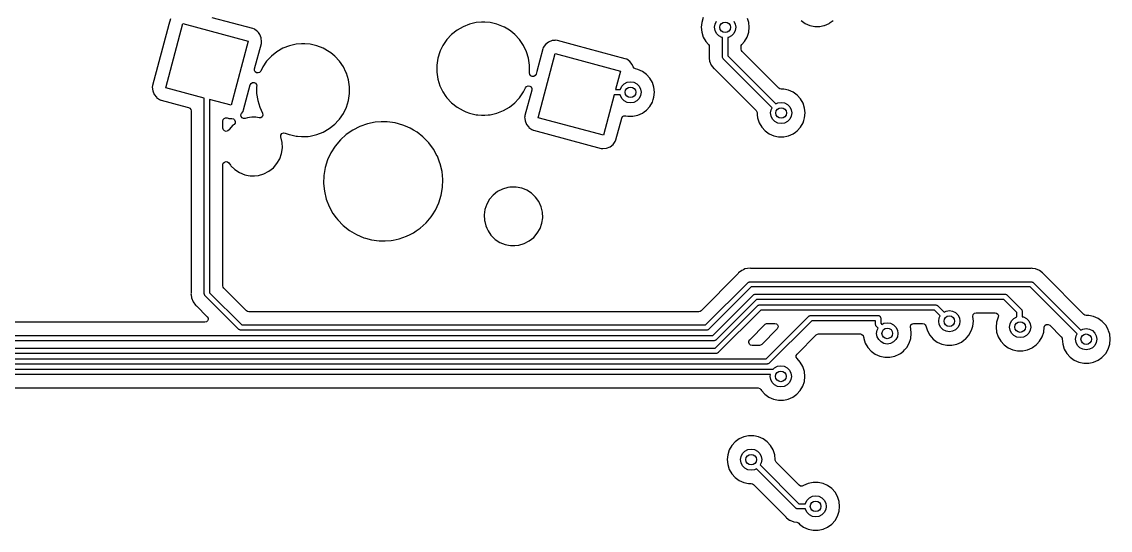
# Model space of a CAD drawing. Extents: x 41 to 271, y -133 to -23.
# Drawn here: x 114.53 to 155.56, y -103.25 to -84.08 of the extents above; entities that cross this region are included whole.
import ezdxf

# ---------------------------------------------------------------- set-up
doc = ezdxf.new("R2010")
doc.units = 0
doc.layers.add('BLACK', color=7, linetype='CONTINUOUS')

msp = doc.modelspace()

# ---------------------------------------------------------------- linework, layer by layer
at = {"layer": 'BLACK', "linetype": 'CONTINUOUS'}
for p, q in [((120.137, -83.9757), (120.081, -84.1846)), ((123.247, -84.3404), (121.717, -83.9305)), ((131.864, -84.099), (131.668, -84.1137)), ((131.995, -84.099), (131.864, -84.099)), ((131.864, -84.099), (131.864, -84.099)), ((132.191, -84.1137), (131.995, -84.099)), ((131.995, -84.099), (131.995, -84.099)), ((140.164, -84.1017), (140.145, -84.29)), ((140.223, -83.9217), (140.164, -84.1017)), ((140.67, -84.1664), (140.726, -84.0549)), ((141.374, -84.0549), (141.43, -84.1664)), ((141.936, -84.1017), (141.887, -83.9517)), ((141.955, -84.29), (141.936, -84.1017)), ((143.914, -84.0304), (144.067, -84.1417)), ((145.011, -84.1137), (145.126, -84.0304)), ((120.081, -84.1846), (119.465, -86.483)), ((119.961, -86.5663), (120.608, -84.1515)), ((120.608, -84.1515), (123.071, -84.8115)), ((123.303, -84.362), (123.247, -84.3404)), ((123.381, -84.4175), (123.303, -84.362)), ((123.303, -84.362), (123.303, -84.362)), ((123.303, -84.362), (123.303, -84.362)), ((123.42, -84.4455), (123.381, -84.4175)), ((123.454, -84.4889), (123.42, -84.4455)), ((123.509, -84.5587), (123.454, -84.4889)), ((130.941, -84.3991), (130.735, -84.5627)), ((131.168, -84.268), (130.941, -84.3991)), ((131.412, -84.1721), (131.168, -84.268)), ((131.668, -84.1137), (131.412, -84.1721)), ((132.447, -84.1721), (132.191, -84.1137)), ((132.691, -84.268), (132.447, -84.1721)), ((132.729, -84.29), (132.691, -84.268)), ((132.691, -84.268), (132.691, -84.268)), ((132.691, -84.268), (132.691, -84.268)), ((132.918, -84.3991), (132.729, -84.29)), ((132.966, -84.4373), (132.918, -84.3991)), ((133.123, -84.5627), (132.966, -84.4373)), ((140.145, -84.29), (140.164, -84.4783)), ((140.164, -84.4783), (140.223, -84.6583)), ((140.65, -84.29), (140.67, -84.1664)), ((140.67, -84.4136), (140.65, -84.29)), ((140.726, -84.5251), (140.67, -84.4136)), ((141.43, -84.4136), (141.374, -84.5251)), ((141.43, -84.1664), (141.45, -84.29)), ((141.45, -84.29), (141.43, -84.4136)), ((141.887, -84.6281), (141.936, -84.4783)), ((141.936, -84.4783), (141.955, -84.29)), ((144.067, -84.1417), (144.24, -84.2186)), ((144.24, -84.2186), (144.425, -84.258)), ((144.425, -84.258), (144.425, -84.258)), ((144.425, -84.258), (144.615, -84.258)), ((144.615, -84.258), (144.771, -84.2249)), ((144.615, -84.258), (144.615, -84.258)), ((144.771, -84.2249), (144.8, -84.2186)), ((144.8, -84.2186), (144.973, -84.1417)), ((144.973, -84.1417), (145.011, -84.1137)), ((123.071, -84.8115), (122.424, -87.2263)), ((123.309, -85.8561), (123.567, -84.8948)), ((123.563, -84.6923), (123.509, -84.5587)), ((123.576, -84.8355), (123.563, -84.6923)), ((123.567, -84.8948), (123.576, -84.8355)), ((124.877, -84.9237), (124.621, -84.9821)), ((125.073, -84.909), (124.877, -84.9237)), ((125.204, -84.909), (125.073, -84.909)), ((125.073, -84.909), (125.073, -84.909)), ((125.4, -84.9237), (125.204, -84.909)), ((125.204, -84.909), (125.204, -84.909)), ((125.656, -84.9821), (125.4, -84.9237)), ((130.482, -84.8656), (130.435, -84.9337)), ((130.557, -84.755), (130.482, -84.8656)), ((130.735, -84.5627), (130.557, -84.755)), ((133.302, -84.755), (133.123, -84.5627)), ((133.123, -84.5627), (133.123, -84.5627)), ((133.123, -84.5627), (133.123, -84.5627)), ((133.45, -84.9718), (133.302, -84.755)), ((133.302, -84.755), (133.302, -84.755)), ((133.302, -84.755), (133.302, -84.755)), ((134.391, -84.8448), (134.278, -84.9338)), ((134.524, -84.7913), (134.391, -84.8448)), ((134.632, -84.781), (134.524, -84.7913)), ((134.668, -84.7776), (134.632, -84.781)), ((134.727, -84.7869), (134.668, -84.7776)), ((134.668, -84.7776), (134.668, -84.7776)), ((135.417, -84.9718), (134.727, -84.7869)), ((134.727, -84.7869), (134.727, -84.7869)), ((134.727, -84.7869), (134.727, -84.7869)), ((140.223, -84.6583), (140.317, -84.8222)), ((140.317, -84.8222), (140.418, -84.9335)), ((140.815, -84.6136), (140.726, -84.5251)), ((140.926, -84.6704), (140.815, -84.6136)), ((140.95, -84.6742), (140.926, -84.6704)), ((140.95, -85.41), (140.95, -84.6742)), ((141.174, -84.6704), (141.15, -84.6742)), ((141.15, -84.6742), (141.15, -85.3686)), ((141.285, -84.6136), (141.174, -84.6704)), ((141.374, -84.5251), (141.285, -84.6136)), ((141.682, -84.9335), (141.783, -84.8222)), ((141.783, -84.8222), (141.877, -84.6583)), ((141.877, -84.6583), (141.887, -84.6281)), ((124.15, -85.2091), (123.944, -85.3727)), ((124.377, -85.0779), (124.15, -85.2091)), ((124.621, -84.9821), (124.377, -85.0779)), ((125.9, -85.0779), (125.656, -84.9821)), ((126.127, -85.2091), (125.9, -85.0779)), ((126.179, -85.25), (126.127, -85.2091)), ((126.332, -85.3727), (126.179, -85.25)), ((130.295, -85.2082), (130.218, -85.4589)), ((130.311, -85.176), (130.295, -85.2082)), ((130.409, -84.9718), (130.311, -85.176)), ((130.435, -84.9337), (130.409, -84.9718)), ((133.563, -85.2082), (133.45, -84.9718)), ((133.641, -85.4589), (133.563, -85.2082)), ((134.173, -85.1069), (133.946, -85.9529)), ((133.997, -87.6975), (134.644, -85.2827)), ((134.194, -85.051), (134.173, -85.1069)), ((134.173, -85.1069), (134.173, -85.1069)), ((134.278, -84.9338), (134.194, -85.051)), ((134.644, -85.2827), (137.107, -85.9427)), ((137.282, -85.4716), (135.417, -84.9718)), ((140.418, -84.9335), (140.441, -84.972)), ((140.441, -84.972), (140.45, -85.0165)), ((140.45, -85.0165), (140.45, -85.3625)), ((141.65, -85.0165), (141.659, -84.972)), ((141.65, -85.1099), (141.65, -85.0165)), ((141.66, -85.1574), (141.65, -85.1099)), ((141.659, -84.972), (141.682, -84.9335)), ((141.687, -85.1976), (141.66, -85.1574)), ((143.072, -86.5832), (141.687, -85.1976)), ((123.766, -85.565), (123.618, -85.7818)), ((123.944, -85.3727), (123.766, -85.565)), ((126.511, -85.565), (126.332, -85.3727)), ((126.332, -85.3727), (126.332, -85.3727)), ((126.332, -85.3727), (126.332, -85.3727)), ((126.659, -85.7818), (126.511, -85.565)), ((126.511, -85.565), (126.511, -85.565)), ((126.511, -85.565), (126.511, -85.565)), ((130.218, -85.4589), (130.179, -85.7183)), ((130.179, -85.7183), (130.179, -85.9807)), ((133.68, -85.7183), (133.641, -85.4589)), ((133.68, -85.9807), (133.68, -85.7183)), ((137.338, -85.4932), (137.282, -85.4716)), ((137.456, -85.5767), (137.338, -85.4932)), ((137.338, -85.4932), (137.338, -85.4932)), ((137.338, -85.4932), (137.338, -85.4932)), ((137.545, -85.6899), (137.456, -85.5767)), ((137.583, -85.785), (137.545, -85.6899)), ((140.448, -85.3787), (140.444, -85.41)), ((140.444, -85.41), (140.45, -85.4494)), ((140.45, -85.3625), (140.448, -85.3787)), ((140.45, -85.4494), (140.45, -85.4494)), ((140.45, -85.4494), (140.465, -85.5668)), ((140.465, -85.5668), (140.525, -85.7128)), ((140.525, -85.7128), (140.622, -85.8383)), ((140.952, -85.4177), (140.95, -85.41)), ((140.951, -85.4256), (140.952, -85.4177)), ((140.962, -85.4465), (140.951, -85.4256)), ((140.969, -85.4688), (140.962, -85.4465)), ((140.976, -85.4735), (140.969, -85.4688)), ((140.979, -85.4807), (140.976, -85.4735)), ((142.819, -87.3199), (140.979, -85.4807)), ((141.15, -85.3686), (142.96, -87.1785)), ((123.309, -85.9166), (123.309, -85.8561)), ((123.336, -85.9703), (123.309, -85.9166)), ((123.386, -86.0045), (123.336, -85.9703)), ((123.446, -86.0111), (123.386, -86.0045)), ((123.502, -85.9885), (123.446, -86.0111)), ((123.541, -85.942), (123.502, -85.9885)), ((123.618, -85.7818), (123.541, -85.942)), ((126.754, -85.9807), (126.659, -85.7818)), ((126.772, -86.0181), (126.754, -85.9807)), ((126.85, -86.2689), (126.772, -86.0181)), ((130.179, -85.9807), (130.218, -86.2401)), ((133.677, -86.0026), (133.68, -85.9807)), ((133.683, -86.0642), (133.677, -86.0026)), ((133.718, -86.115), (133.683, -86.0642)), ((133.774, -86.1424), (133.718, -86.115)), ((133.836, -86.1395), (133.774, -86.1424)), ((133.889, -86.1071), (133.836, -86.1395)), ((133.919, -86.0531), (133.889, -86.1071)), ((133.946, -85.9529), (133.919, -86.0531)), ((137.107, -85.9427), (136.92, -86.64)), ((137.618, -85.8338), (137.583, -85.785)), ((137.672, -85.8602), (137.618, -85.8338)), ((137.76, -85.8789), (137.672, -85.8602)), ((137.933, -85.9558), (137.76, -85.8789)), ((138.086, -86.0671), (137.933, -85.9558)), ((138.213, -86.2078), (138.086, -86.0671)), ((140.622, -85.8383), (140.647, -85.8575)), ((140.647, -85.8575), (140.659, -85.8682)), ((140.659, -85.8682), (142.218, -87.4273)), ((119.465, -86.483), (119.456, -86.5422)), ((119.456, -86.5422), (119.47, -86.6855)), ((121.416, -86.9562), (119.961, -86.5663)), ((122.895, -87.4021), (123.149, -86.4559)), ((123.149, -86.4559), (123.179, -86.4019)), ((123.179, -86.4019), (123.232, -86.3695)), ((123.232, -86.3695), (123.294, -86.3666)), ((123.294, -86.3666), (123.349, -86.394)), ((123.349, -86.394), (123.385, -86.4448)), ((123.385, -86.4448), (123.391, -86.5064)), ((123.391, -86.5064), (123.388, -86.5283)), ((123.388, -86.5283), (123.388, -86.5283)), ((123.388, -86.5283), (123.388, -86.7907)), ((126.889, -86.5283), (126.85, -86.2689)), ((126.889, -86.7907), (126.889, -86.5283)), ((130.218, -86.2401), (130.295, -86.4908)), ((130.295, -86.4908), (130.409, -86.7272)), ((133.45, -86.7272), (133.527, -86.567)), ((133.527, -86.567), (133.566, -86.5205)), ((133.566, -86.5205), (133.622, -86.4979)), ((133.622, -86.4979), (133.682, -86.5045)), ((133.682, -86.5045), (133.731, -86.5387)), ((133.731, -86.5387), (133.759, -86.5924)), ((137.1, -86.6164), (137.156, -86.5049)), ((137.156, -86.5049), (137.245, -86.4164)), ((137.245, -86.4164), (137.356, -86.3596)), ((137.356, -86.3596), (137.48, -86.34)), ((137.48, -86.34), (137.604, -86.3596)), ((137.604, -86.3596), (137.715, -86.4164)), ((137.715, -86.4164), (137.804, -86.5049)), ((137.804, -86.5049), (137.86, -86.6164)), ((138.307, -86.3717), (138.213, -86.2078)), ((138.366, -86.5517), (138.307, -86.3717)), ((138.307, -86.3717), (138.307, -86.3717)), ((138.385, -86.74), (138.366, -86.5517)), ((119.47, -86.6855), (119.523, -86.8191)), ((119.523, -86.8191), (119.609, -86.9283)), ((119.609, -86.9283), (119.612, -86.9323)), ((119.612, -86.9323), (119.729, -87.0157)), ((121.416, -94.3381), (121.416, -86.9562)), ((123.388, -86.7907), (123.427, -87.0501)), ((126.85, -87.0501), (126.889, -86.7907)), ((130.409, -86.7272), (130.524, -86.8959)), ((130.524, -86.8959), (130.557, -86.944)), ((130.557, -86.944), (130.735, -87.1363)), ((133.261, -86.9878), (133.302, -86.944)), ((133.302, -86.944), (133.45, -86.7272)), ((133.302, -86.944), (133.302, -86.944)), ((133.302, -86.944), (133.302, -86.944)), ((133.758, -86.6529), (133.501, -87.6142)), ((133.759, -86.5924), (133.758, -86.6529)), ((136.866, -86.84), (136.46, -88.3575)), ((137.096, -86.84), (136.866, -86.84)), ((136.92, -86.64), (137.096, -86.64)), ((137.096, -86.64), (137.1, -86.6164)), ((137.1, -86.8636), (137.096, -86.84)), ((137.156, -86.9751), (137.1, -86.8636)), ((137.245, -87.0636), (137.156, -86.9751)), ((137.804, -86.9751), (137.715, -87.0636)), ((137.86, -86.8636), (137.804, -86.9751)), ((137.86, -86.6164), (137.88, -86.74)), ((137.88, -86.74), (137.86, -86.8636)), ((138.337, -87.0157), (138.366, -86.9283)), ((138.366, -86.9283), (138.385, -86.74)), ((143.113, -86.6101), (143.072, -86.5832)), ((143.16, -86.6195), (143.113, -86.6101)), ((143.255, -86.6195), (143.16, -86.6195)), ((143.44, -86.6589), (143.255, -86.6195)), ((143.255, -86.6195), (143.255, -86.6195)), ((143.613, -86.7358), (143.44, -86.6589)), ((143.766, -86.8471), (143.613, -86.7358)), ((143.893, -86.9878), (143.766, -86.8471)), ((119.729, -87.0157), (119.729, -87.0157)), ((119.729, -87.0157), (119.729, -87.0157)), ((119.729, -87.0157), (119.773, -87.0324)), ((119.773, -87.0324), (119.785, -87.0374)), ((119.785, -87.0374), (120.582, -87.2508)), ((120.582, -87.2508), (120.824, -87.3156)), ((120.824, -87.3156), (120.871, -87.3404)), ((120.871, -87.3404), (120.904, -87.383)), ((120.904, -87.383), (120.916, -87.4354)), ((122.424, -87.2263), (121.616, -87.0098)), ((121.616, -87.0098), (121.616, -94.2967)), ((123.427, -87.0501), (123.504, -87.3008)), ((123.504, -87.3008), (123.615, -87.5304)), ((126.659, -87.5372), (126.772, -87.3008)), ((126.772, -87.3008), (126.85, -87.0501)), ((130.735, -87.1363), (130.735, -87.1363)), ((130.735, -87.1363), (130.941, -87.2999)), ((130.941, -87.2999), (131.168, -87.4311)), ((132.691, -87.4311), (132.918, -87.2999)), ((132.918, -87.2999), (133.123, -87.1363)), ((133.123, -87.1363), (133.261, -86.9878)), ((137.356, -87.1204), (137.245, -87.0636)), ((137.48, -87.14), (137.356, -87.1204)), ((137.604, -87.1204), (137.48, -87.14)), ((137.715, -87.0636), (137.604, -87.1204)), ((138.086, -87.4129), (138.213, -87.2722)), ((138.213, -87.2722), (138.307, -87.1083)), ((138.307, -87.1083), (138.337, -87.0157)), ((142.78, -87.3964), (142.819, -87.3199)), ((142.96, -87.1785), (143.036, -87.1396)), ((143.036, -87.1396), (143.16, -87.12)), ((143.16, -87.12), (143.284, -87.1396)), ((143.284, -87.1396), (143.395, -87.1964)), ((143.395, -87.1964), (143.484, -87.2849)), ((143.484, -87.2849), (143.54, -87.3964)), ((143.987, -87.1517), (143.893, -86.9878)), ((144.046, -87.3317), (143.987, -87.1517)), ((143.987, -87.1517), (143.987, -87.1517)), ((144.065, -87.52), (144.046, -87.3317)), ((120.916, -87.4354), (120.916, -94.2907)), ((122.117, -87.8237), (122.129, -87.7688)), ((122.129, -87.7688), (122.165, -87.7253)), ((122.165, -87.7253), (122.216, -87.702)), ((122.216, -87.702), (122.273, -87.7039)), ((122.273, -87.7039), (122.318, -87.7159)), ((122.318, -87.7159), (122.341, -87.7221)), ((122.341, -87.7221), (122.4, -87.7314)), ((122.4, -87.7314), (122.448, -87.7268)), ((122.4, -87.7314), (122.4, -87.7314)), ((122.4, -87.7314), (122.4, -87.7314)), ((122.448, -87.7268), (122.51, -87.737)), ((122.51, -87.737), (122.559, -87.7764)), ((122.559, -87.7764), (122.583, -87.835)), ((122.798, -87.5896), (122.82, -87.5329)), ((122.806, -87.6498), (122.798, -87.5896)), ((122.841, -87.6993), (122.806, -87.6498)), ((122.82, -87.5329), (122.874, -87.458)), ((122.895, -87.7261), (122.841, -87.6993)), ((122.874, -87.458), (122.895, -87.4021)), ((122.956, -87.7238), (122.895, -87.7261)), ((123.045, -87.6978), (122.956, -87.7238)), ((123.123, -87.6903), (123.045, -87.6978)), ((123.202, -87.6828), (123.123, -87.6903)), ((123.359, -87.6828), (123.202, -87.6828)), ((123.48, -87.706), (123.359, -87.6828)), ((123.359, -87.6828), (123.359, -87.6828)), ((123.547, -87.7002), (123.48, -87.706)), ((123.601, -87.6599), (123.547, -87.7002)), ((123.627, -87.5971), (123.601, -87.6599)), ((123.615, -87.5304), (123.627, -87.5971)), ((126.332, -87.9463), (126.467, -87.8008)), ((126.467, -87.8008), (126.511, -87.754)), ((126.511, -87.7539), (126.659, -87.5372)), ((126.511, -87.754), (126.511, -87.7539)), ((126.511, -87.754), (126.511, -87.754)), ((131.168, -87.4311), (131.276, -87.4736)), ((131.276, -87.4736), (131.411, -87.5265)), ((131.411, -87.5265), (131.412, -87.5269)), ((131.412, -87.5269), (131.668, -87.5853)), ((131.668, -87.5853), (131.724, -87.5895)), ((131.724, -87.5895), (131.864, -87.6)), ((131.864, -87.6), (131.864, -87.6)), ((131.864, -87.6), (131.995, -87.6)), ((131.995, -87.6), (132.117, -87.5908)), ((131.995, -87.6), (131.995, -87.6)), ((132.117, -87.5908), (132.191, -87.5853)), ((132.191, -87.5853), (132.447, -87.5269)), ((132.447, -87.5269), (132.691, -87.4311)), ((133.493, -87.6642), (133.491, -87.6734)), ((133.491, -87.6734), (133.497, -87.7268)), ((133.501, -87.6142), (133.493, -87.6642)), ((133.497, -87.7268), (133.505, -87.8167)), ((136.46, -88.3575), (133.997, -87.6975)), ((136.931, -88.5333), (137.151, -87.7108)), ((137.151, -87.7108), (137.182, -87.6568)), ((137.182, -87.6568), (137.235, -87.6243)), ((137.235, -87.6243), (137.297, -87.6216)), ((137.297, -87.6216), (137.309, -87.6243)), ((137.309, -87.6243), (137.385, -87.6405)), ((137.385, -87.6405), (137.385, -87.6405)), ((137.385, -87.6405), (137.575, -87.6405)), ((137.575, -87.6405), (137.698, -87.6142)), ((137.575, -87.6405), (137.575, -87.6405)), ((137.698, -87.6142), (137.76, -87.6011)), ((137.76, -87.6011), (137.933, -87.5242)), ((137.933, -87.5242), (137.995, -87.4791)), ((137.995, -87.4791), (138.086, -87.4129)), ((142.218, -87.4273), (142.247, -87.4736)), ((142.247, -87.4736), (142.251, -87.5072)), ((142.251, -87.5072), (142.253, -87.507)), ((142.253, -87.507), (142.255, -87.52)), ((142.255, -87.52), (142.255, -87.52)), ((142.255, -87.52), (142.262, -87.5896)), ((142.262, -87.5896), (142.274, -87.7083)), ((142.274, -87.7083), (142.333, -87.8883)), ((142.76, -87.52), (142.78, -87.3964)), ((142.78, -87.6436), (142.76, -87.52)), ((142.836, -87.7551), (142.78, -87.6436)), ((142.925, -87.8436), (142.836, -87.7551)), ((143.484, -87.7551), (143.395, -87.8436)), ((143.54, -87.6436), (143.484, -87.7551)), ((143.54, -87.3964), (143.56, -87.52)), ((143.56, -87.52), (143.54, -87.6436)), ((143.987, -87.8883), (144.016, -87.8008)), ((144.016, -87.8008), (144.046, -87.7083)), ((144.046, -87.7083), (144.065, -87.52)), ((122.117, -88.089), (122.117, -87.8237)), ((122.133, -88.151), (122.117, -88.089)), ((122.179, -88.1964), (122.133, -88.151)), ((122.241, -88.213), (122.179, -88.1964)), ((122.303, -88.1964), (122.241, -88.213)), ((122.348, -88.151), (122.303, -88.1964)), ((122.353, -88.1424), (122.348, -88.151)), ((122.348, -88.151), (122.348, -88.151)), ((122.491, -87.9835), (122.353, -88.1424)), ((122.536, -87.9477), (122.491, -87.9835)), ((122.574, -87.8974), (122.536, -87.9477)), ((122.583, -87.835), (122.574, -87.8974)), ((125.9, -88.241), (126.127, -88.1099)), ((126.127, -88.1099), (126.332, -87.9463)), ((127.015, -88.1636), (126.767, -88.3337)), ((127.283, -88.0281), (127.015, -88.1636)), ((127.567, -87.9295), (127.283, -88.0281)), ((127.861, -87.8697), (127.567, -87.9295)), ((128.086, -87.8546), (127.861, -87.8697)), ((128.311, -87.8546), (128.086, -87.8546)), ((128.086, -87.8546), (128.086, -87.8546)), ((128.609, -87.8947), (128.311, -87.8546)), ((128.899, -87.9741), (128.609, -87.8947)), ((128.609, -87.8947), (128.609, -87.8947)), ((128.609, -87.8947), (128.609, -87.8947)), ((128.995, -88.0146), (128.899, -87.9741)), ((129.176, -88.0914), (128.995, -88.0146)), ((129.305, -88.1679), (129.176, -88.0914)), ((129.434, -88.2445), (129.305, -88.1679)), ((133.505, -87.8167), (133.559, -87.9503)), ((133.559, -87.9503), (133.645, -88.0597)), ((133.645, -88.0597), (133.648, -88.0635)), ((133.648, -88.0635), (133.765, -88.1469)), ((133.765, -88.1469), (133.765, -88.1469)), ((133.765, -88.1469), (133.765, -88.1469)), ((133.765, -88.1469), (133.808, -88.1636)), ((133.808, -88.1636), (133.821, -88.1686)), ((133.821, -88.1686), (136.376, -88.8533)), ((142.333, -87.8883), (142.427, -88.0522)), ((142.427, -88.0522), (142.554, -88.1929)), ((142.554, -88.1929), (142.707, -88.3042)), ((143.036, -87.9004), (142.925, -87.8436)), ((143.16, -87.92), (143.036, -87.9004)), ((143.284, -87.9004), (143.16, -87.92)), ((143.395, -87.8436), (143.284, -87.9004)), ((143.695, -88.2445), (143.766, -88.1929)), ((143.766, -88.1929), (143.893, -88.0522)), ((143.893, -88.0522), (143.987, -87.8883)), ((124.299, -88.4204), (124.302, -88.3536)), ((124.3, -88.4223), (124.299, -88.4204)), ((124.3, -88.4224), (124.3, -88.4223)), ((124.349, -88.6268), (124.3, -88.4224)), ((124.302, -88.3536), (124.338, -88.2977)), ((124.338, -88.2977), (124.399, -88.269)), ((124.399, -88.269), (124.465, -88.2757)), ((124.465, -88.2757), (124.613, -88.3337)), ((124.613, -88.3337), (124.621, -88.3369)), ((124.621, -88.3369), (124.877, -88.3953)), ((124.877, -88.3953), (124.933, -88.3995)), ((124.933, -88.3995), (125.073, -88.41)), ((125.073, -88.41), (125.073, -88.41)), ((125.073, -88.41), (125.204, -88.41)), ((125.204, -88.41), (125.326, -88.4008)), ((125.204, -88.41), (125.204, -88.41)), ((125.326, -88.4008), (125.4, -88.3953)), ((125.4, -88.3953), (125.656, -88.3369)), ((125.656, -88.3369), (125.9, -88.241)), ((126.544, -88.5352), (126.35, -88.7647)), ((126.767, -88.3337), (126.544, -88.5352)), ((129.659, -88.4224), (129.434, -88.2445)), ((129.67, -88.4307), (129.659, -88.4224)), ((129.879, -88.6467), (129.67, -88.4307)), ((136.826, -88.7064), (136.909, -88.5892)), ((136.909, -88.5892), (136.931, -88.5333)), ((142.707, -88.3042), (142.88, -88.3811)), ((142.88, -88.3811), (143.065, -88.4205)), ((143.065, -88.4205), (143.065, -88.4205)), ((143.065, -88.4205), (143.255, -88.4205)), ((143.255, -88.4205), (143.378, -88.3943)), ((143.255, -88.4205), (143.255, -88.4205)), ((143.378, -88.3943), (143.44, -88.3811)), ((143.44, -88.3811), (143.613, -88.3042)), ((143.613, -88.3042), (143.695, -88.2445)), ((124.329, -89.0451), (124.359, -88.8369)), ((124.359, -88.8369), (124.349, -88.6268)), ((126.189, -89.018), (126.062, -89.2906)), ((126.35, -88.7647), (126.189, -89.018)), ((130.057, -88.8886), (129.879, -88.6467)), ((130.198, -89.1461), (130.057, -88.8886)), ((136.376, -88.8533), (136.436, -88.8626)), ((136.436, -88.8626), (136.579, -88.8489)), ((136.579, -88.8489), (136.712, -88.7954)), ((136.712, -88.7954), (136.826, -88.7064)), ((122.117, -89.4734), (122.132, -89.4134)), ((122.132, -89.4134), (122.175, -89.3684)), ((122.175, -89.3684), (122.234, -89.3496)), ((122.234, -89.3496), (122.294, -89.3616)), ((122.294, -89.3616), (122.342, -89.4014)), ((122.342, -89.4014), (122.404, -89.4886)), ((124.018, -89.585), (124.155, -89.426)), ((124.155, -89.426), (124.261, -89.2438)), ((124.261, -89.2438), (124.329, -89.0451)), ((126.062, -89.2906), (125.973, -89.5776)), ((130.202, -89.1522), (130.198, -89.1461)), ((130.287, -89.3746), (130.202, -89.1522)), ((130.31, -89.4326), (130.287, -89.3746)), ((130.379, -89.7249), (130.31, -89.4326)), ((122.117, -90.1742), (122.117, -89.4734)), ((122.404, -89.4886), (122.418, -89.5088)), ((122.418, -89.5088), (122.57, -89.6539)), ((122.57, -89.6539), (122.57, -89.6539)), ((122.57, -89.6539), (122.57, -89.6539)), ((122.57, -89.6539), (122.747, -89.7676)), ((122.747, -89.7676), (122.747, -89.7676)), ((122.747, -89.7676), (122.943, -89.8458)), ((122.943, -89.8458), (123.071, -89.8706)), ((123.464, -89.8706), (123.665, -89.8114)), ((123.665, -89.8114), (123.852, -89.715)), ((123.852, -89.715), (124.018, -89.585)), ((125.973, -89.5776), (125.923, -89.8739)), ((130.409, -90.0239), (130.379, -89.7249)), ((122.117, -94.0381), (122.117, -90.1742)), ((123.071, -89.8706), (123.149, -89.8856)), ((123.149, -89.8856), (123.149, -89.8856)), ((123.149, -89.8856), (123.307, -89.8856)), ((123.307, -89.8856), (123.464, -89.8706)), ((123.307, -89.8856), (123.307, -89.8856)), ((125.923, -89.8739), (125.913, -90.1742)), ((125.913, -90.1742), (125.943, -90.4732)), ((130.399, -90.3242), (130.409, -90.0239)), ((125.943, -90.4732), (126.013, -90.7655)), ((130.26, -90.9075), (130.349, -90.6205)), ((130.349, -90.6205), (130.399, -90.3242)), ((132.305, -90.6131), (132.167, -90.772)), ((132.47, -90.4831), (132.305, -90.6131)), ((132.657, -90.3867), (132.47, -90.4831)), ((132.859, -90.3274), (132.657, -90.3867)), ((132.928, -90.3207), (132.859, -90.3274)), ((133.016, -90.3124), (132.928, -90.3207)), ((133.173, -90.3124), (133.016, -90.3124)), ((133.38, -90.3522), (133.173, -90.3124)), ((133.173, -90.3124), (133.173, -90.3124)), ((133.417, -90.3672), (133.38, -90.3522)), ((133.38, -90.3522), (133.38, -90.3522)), ((133.38, -90.3522), (133.38, -90.3522)), ((133.575, -90.4304), (133.417, -90.3672)), ((133.752, -90.5441), (133.575, -90.4304)), ((133.904, -90.6893), (133.752, -90.5441)), ((133.752, -90.5441), (133.752, -90.5441)), ((133.752, -90.5441), (133.752, -90.5441)), ((126.013, -90.7655), (126.121, -91.0459)), ((126.121, -91.0459), (126.265, -91.3094)), ((130.134, -91.1801), (130.26, -90.9075)), ((132.062, -90.9542), (131.993, -91.153)), ((132.167, -90.772), (132.062, -90.9542)), ((134.026, -90.8606), (133.904, -90.6893)), ((133.904, -90.6893), (133.904, -90.6893)), ((134.114, -91.052), (134.026, -90.8606)), ((134.026, -90.8606), (134.026, -90.8606)), ((134.026, -90.8606), (134.026, -90.8606)), ((134.163, -91.2564), (134.114, -91.052)), ((126.265, -91.3094), (126.381, -91.4665)), ((126.381, -91.4665), (126.443, -91.5513)), ((129.778, -91.6628), (129.972, -91.4333)), ((129.972, -91.4333), (130.018, -91.3612)), ((130.018, -91.3612), (130.134, -91.1801)), ((131.993, -91.153), (131.963, -91.3612)), ((131.963, -91.3612), (131.973, -91.5713)), ((134.143, -91.6747), (134.173, -91.4665)), ((134.173, -91.4665), (134.163, -91.2564)), ((126.443, -91.5513), (126.652, -91.7673)), ((126.652, -91.7673), (126.888, -91.9535)), ((129.406, -91.967), (129.555, -91.8644)), ((129.555, -91.8644), (129.778, -91.6628)), ((131.973, -91.5713), (131.984, -91.6154)), ((131.984, -91.6154), (132.022, -91.7757)), ((132.022, -91.7757), (132.063, -91.8644)), ((132.063, -91.8644), (132.11, -91.967)), ((133.969, -92.0556), (134.074, -91.8734)), ((134.074, -91.8734), (134.143, -91.6747)), ((126.888, -91.9535), (127.147, -92.1067)), ((127.147, -92.1067), (127.423, -92.224)), ((127.423, -92.224), (127.423, -92.224)), ((127.423, -92.224), (127.423, -92.224)), ((127.423, -92.224), (127.487, -92.2415)), ((127.487, -92.2415), (127.713, -92.3034)), ((127.713, -92.3034), (128.011, -92.3434)), ((128.461, -92.3284), (128.535, -92.3134)), ((128.535, -92.3134), (128.755, -92.2685)), ((128.755, -92.2685), (129.039, -92.17)), ((129.039, -92.17), (129.173, -92.1022)), ((129.173, -92.1022), (129.307, -92.0344)), ((129.307, -92.0344), (129.406, -91.967)), ((132.11, -91.967), (132.219, -92.12)), ((132.219, -92.12), (132.232, -92.1384)), ((132.232, -92.1384), (132.384, -92.2835)), ((132.384, -92.2835), (132.384, -92.2835)), ((132.384, -92.2835), (132.384, -92.2835)), ((132.384, -92.2835), (132.561, -92.3972)), ((133.666, -92.3446), (133.832, -92.2146)), ((133.832, -92.2146), (133.969, -92.0556)), ((128.011, -92.3434), (128.236, -92.3434)), ((128.236, -92.3434), (128.461, -92.3284)), ((128.236, -92.3434), (128.236, -92.3434)), ((132.561, -92.3972), (132.561, -92.3972)), ((132.561, -92.3972), (132.756, -92.4754)), ((132.756, -92.4754), (132.885, -92.5002)), ((132.885, -92.5002), (132.963, -92.5152)), ((132.963, -92.5152), (132.963, -92.5152)), ((132.963, -92.5152), (133.121, -92.5152)), ((133.121, -92.5152), (133.277, -92.5002)), ((133.121, -92.5152), (133.121, -92.5152)), ((133.277, -92.5002), (133.479, -92.441)), ((133.479, -92.441), (133.666, -92.3446)), ((141.683, -93.4555), (141.558, -93.5517)), ((141.747, -93.429), (141.683, -93.4555)), ((141.683, -93.4555), (141.683, -93.4555)), ((141.683, -93.4555), (141.683, -93.4555)), ((141.789, -93.4002), (141.747, -93.429)), ((141.986, -93.3743), (141.789, -93.4002)), ((142.017, -93.3784), (141.986, -93.3743)), ((141.986, -93.3743), (141.986, -93.3743)), ((142.033, -93.3795), (142.017, -93.3784)), ((151.735, -93.3795), (142.033, -93.3795)), ((152.543, -93.3795), (151.735, -93.3795)), ((152.559, -93.3784), (152.543, -93.3795)), ((152.562, -93.378), (152.559, -93.3784)), ((152.59, -93.3743), (152.562, -93.378)), ((152.625, -93.3789), (152.59, -93.3743)), ((152.629, -93.3795), (152.625, -93.3789)), ((152.747, -93.395), (152.629, -93.3795)), ((152.893, -93.4555), (152.747, -93.395)), ((153.018, -93.5517), (152.893, -93.4555)), ((141.528, -93.589), (140.142, -94.9752)), ((140.313, -95.512), (141.915, -93.9093)), ((141.538, -93.5768), (141.528, -93.589)), ((141.558, -93.5517), (141.538, -93.5768)), ((141.558, -93.5517), (141.558, -93.5517)), ((141.558, -93.5517), (141.558, -93.5517)), ((141.915, -93.9093), (141.922, -93.9056)), ((141.922, -93.9056), (141.927, -93.8991)), ((141.927, -93.8991), (141.949, -93.8919)), ((141.949, -93.8919), (141.97, -93.8812)), ((141.97, -93.8812), (141.978, -93.8825)), ((141.978, -93.8825), (141.986, -93.88)), ((141.986, -93.88), (151.696, -93.88)), ((151.696, -93.88), (152.59, -93.88)), ((152.59, -93.88), (152.598, -93.8825)), ((152.598, -93.8825), (152.606, -93.8812)), ((152.606, -93.8812), (152.627, -93.8919)), ((152.627, -93.8919), (152.649, -93.8991)), ((152.649, -93.8991), (152.654, -93.9056)), ((152.654, -93.9056), (152.661, -93.9093)), ((152.661, -93.9093), (154.46, -95.7085)), ((153.038, -93.5768), (153.018, -93.5517)), ((153.048, -93.589), (153.038, -93.5768)), ((154.572, -95.1132), (153.048, -93.589)), ((120.915, -94.3068), (120.91, -94.3381)), ((120.91, -94.3381), (120.916, -94.3775)), ((120.916, -94.2907), (120.915, -94.3068)), ((121.419, -94.3458), (121.416, -94.3381)), ((121.417, -94.3538), (121.419, -94.3458)), ((121.428, -94.3747), (121.417, -94.3538)), ((121.616, -94.2967), (122.831, -95.512)), ((122.126, -94.0855), (122.117, -94.0381)), ((122.153, -94.1257), (122.126, -94.0855)), ((123.002, -94.9752), (122.153, -94.1257)), ((142.027, -94.08), (140.425, -95.6827)), ((151.696, -94.08), (142.027, -94.08)), ((142.121, -94.3756), (142.126, -94.3691)), ((142.126, -94.3691), (142.148, -94.3619)), ((142.148, -94.3619), (142.169, -94.3512)), ((142.169, -94.3512), (142.177, -94.3525)), ((142.177, -94.3525), (142.184, -94.35)), ((142.184, -94.35), (151.6, -94.35)), ((151.6, -94.35), (151.608, -94.3525)), ((151.608, -94.3525), (151.616, -94.3512)), ((151.616, -94.3512), (151.637, -94.3619)), ((151.637, -94.3619), (151.659, -94.3691)), ((151.659, -94.3691), (151.664, -94.3756)), ((152.549, -94.08), (151.696, -94.08)), ((154.319, -95.8499), (152.549, -94.08)), ((120.916, -94.3775), (120.916, -94.3775)), ((120.916, -94.3775), (120.931, -94.4949)), ((120.931, -94.4949), (120.992, -94.641)), ((120.992, -94.641), (121.088, -94.7664)), ((121.088, -94.7664), (121.113, -94.7857)), ((121.435, -94.3969), (121.428, -94.3747)), ((121.442, -94.4017), (121.435, -94.3969)), ((121.445, -94.4089), (121.442, -94.4017)), ((122.719, -95.6827), (121.445, -94.4089)), ((140.581, -95.912), (142.114, -94.3793)), ((140.675, -96.384), (142.279, -94.7793)), ((142.226, -94.55), (140.693, -96.0827)), ((142.114, -94.3793), (142.121, -94.3756)), ((151.559, -94.55), (142.226, -94.55)), ((142.279, -94.7793), (142.286, -94.7756)), ((142.286, -94.7756), (142.291, -94.7691)), ((142.291, -94.7691), (142.313, -94.7619)), ((142.313, -94.7619), (142.334, -94.7512)), ((142.334, -94.7512), (142.342, -94.7525)), ((142.342, -94.7525), (142.35, -94.75)), ((142.35, -94.75), (148.952, -94.75)), ((148.952, -94.75), (148.98, -94.75)), ((148.98, -94.75), (148.988, -94.7525)), ((148.988, -94.7525), (148.996, -94.7512)), ((148.996, -94.7512), (149.017, -94.7619)), ((149.017, -94.7619), (149.039, -94.7691)), ((149.039, -94.7691), (149.044, -94.7756)), ((149.044, -94.7756), (149.051, -94.7793)), ((149.051, -94.7793), (149.3, -95.0285)), ((152.046, -95.0374), (151.559, -94.55)), ((151.664, -94.3756), (151.671, -94.3793)), ((151.671, -94.3793), (152.217, -94.9253)), ((121.113, -94.7857), (121.125, -94.7963)), ((121.125, -94.7963), (121.529, -95.1998)), ((123.043, -95.0021), (123.002, -94.9752)), ((123.09, -95.0115), (123.043, -95.0021)), ((140.054, -95.0115), (123.09, -95.0115)), ((140.101, -95.0021), (140.054, -95.0115)), ((140.142, -94.9752), (140.101, -95.0021)), ((142.391, -94.95), (140.787, -96.5547)), ((148.939, -94.95), (142.391, -94.95)), ((142.597, -96.784), (144.201, -95.1793)), ((144.201, -95.1793), (144.208, -95.1756)), ((144.208, -95.1756), (144.213, -95.1691)), ((144.213, -95.1691), (144.235, -95.1619)), ((144.235, -95.1619), (144.256, -95.1512)), ((144.256, -95.1512), (144.264, -95.1525)), ((144.264, -95.1525), (144.272, -95.15)), ((144.272, -95.15), (146.812, -95.15)), ((146.812, -95.15), (146.827, -95.1549)), ((146.827, -95.1549), (146.843, -95.1549)), ((146.843, -95.1549), (146.856, -95.1642)), ((146.856, -95.1642), (146.871, -95.1691)), ((146.871, -95.1691), (146.88, -95.1819)), ((146.88, -95.1819), (146.893, -95.1912)), ((149.159, -95.1699), (148.939, -94.95)), ((149.12, -95.2464), (149.159, -95.1699)), ((149.3, -95.0285), (149.376, -94.9896)), ((149.376, -94.9896), (149.5, -94.97)), ((149.5, -94.97), (149.624, -94.9896)), ((149.624, -94.9896), (149.735, -95.0464)), ((149.735, -95.0464), (149.824, -95.1349)), ((149.824, -95.1349), (149.88, -95.2464)), ((150.386, -95.1875), (150.398, -95.1201)), ((150.405, -95.37), (150.386, -95.1875)), ((150.398, -95.1201), (150.444, -95.0693)), ((150.444, -95.0693), (150.51, -95.0505)), ((150.51, -95.0505), (151.228, -95.0505)), ((151.228, -95.0505), (151.284, -95.064)), ((151.284, -95.064), (151.328, -95.1016)), ((151.328, -95.1016), (151.35, -95.1551)), ((151.35, -95.1551), (151.346, -95.2128)), ((152.046, -95.2098), (152.046, -95.0374)), ((152.217, -94.9253), (152.22, -94.9325)), ((152.22, -94.9325), (152.227, -94.9372)), ((152.227, -94.9372), (152.234, -94.9595)), ((152.234, -94.9595), (152.245, -94.9804)), ((152.245, -94.9804), (152.244, -94.9883)), ((152.244, -94.9883), (152.246, -94.996)), ((152.246, -94.996), (152.246, -95.202)), ((154.613, -95.1401), (154.572, -95.1132)), ((154.66, -95.1495), (154.613, -95.1401)), ((154.755, -95.1495), (154.66, -95.1495)), ((154.94, -95.1889), (154.755, -95.1495)), ((154.755, -95.1495), (154.755, -95.1495)), ((155.113, -95.2658), (154.94, -95.1889)), ((121.441, -95.4115), (107.162, -95.4115)), ((121.497, -95.398), (121.441, -95.4115)), ((121.541, -95.3604), (121.497, -95.398)), ((121.529, -95.1998), (121.559, -95.2492)), ((121.563, -95.3069), (121.541, -95.3604)), ((121.559, -95.2492), (121.563, -95.3069)), ((122.831, -95.512), (140.313, -95.512)), ((141.977, -96.0718), (142.562, -95.4868)), ((142.562, -95.4868), (142.603, -95.4599)), ((142.603, -95.4599), (142.65, -95.4505)), ((142.65, -95.4505), (142.923, -95.4505)), ((144.313, -95.35), (142.709, -96.9547)), ((142.923, -95.4505), (142.979, -95.464)), ((142.979, -95.464), (143.023, -95.5016)), ((143.023, -95.5016), (143.045, -95.5551)), ((143.045, -95.5551), (143.041, -95.6128)), ((146.712, -95.35), (144.313, -95.35)), ((146.712, -95.482), (146.712, -95.35)), ((146.714, -95.4897), (146.712, -95.482)), ((146.713, -95.4976), (146.714, -95.4897)), ((146.724, -95.5185), (146.713, -95.4976)), ((146.731, -95.5408), (146.724, -95.5185)), ((146.738, -95.5455), (146.731, -95.5408)), ((146.741, -95.5527), (146.738, -95.5455)), ((146.819, -95.6299), (146.741, -95.5527)), ((146.893, -95.1912), (146.898, -95.2063)), ((146.898, -95.2063), (146.907, -95.2191)), ((146.907, -95.2191), (146.907, -95.2349)), ((146.907, -95.2349), (146.912, -95.25)), ((146.912, -95.25), (146.912, -95.4406)), ((146.912, -95.4406), (146.96, -95.4885)), ((146.96, -95.4885), (147.036, -95.4496)), ((147.036, -95.4496), (147.16, -95.43)), ((147.16, -95.43), (147.284, -95.4496)), ((147.284, -95.4496), (147.395, -95.5064)), ((147.395, -95.5064), (147.484, -95.5949)), ((147.484, -95.5949), (147.54, -95.7064)), ((148.032, -95.5551), (148.054, -95.5016)), ((148.036, -95.6128), (148.032, -95.5551)), ((148.054, -95.5016), (148.098, -95.464)), ((148.098, -95.464), (148.154, -95.4505)), ((148.154, -95.4505), (148.491, -95.4505)), ((148.491, -95.4505), (148.55, -95.465)), ((148.55, -95.465), (148.594, -95.5052)), ((148.594, -95.5052), (148.609, -95.5462)), ((148.609, -95.5462), (148.61, -95.5459)), ((148.61, -95.5459), (148.673, -95.7383)), ((149.1, -95.37), (149.12, -95.2464)), ((149.12, -95.4936), (149.1, -95.37)), ((149.176, -95.6051), (149.12, -95.4936)), ((149.88, -95.4936), (149.824, -95.6051)), ((149.88, -95.2464), (149.9, -95.37)), ((149.9, -95.37), (149.88, -95.4936)), ((150.349, -95.6718), (150.386, -95.5583)), ((150.386, -95.5583), (150.405, -95.37)), ((151.284, -95.4017), (151.265, -95.59)), ((151.265, -95.59), (151.284, -95.7783)), ((151.346, -95.2128), (151.284, -95.4017)), ((151.77, -95.59), (151.79, -95.4664)), ((151.79, -95.7136), (151.77, -95.59)), ((151.79, -95.4664), (151.846, -95.3549)), ((151.846, -95.3549), (151.935, -95.2664)), ((151.935, -95.2664), (152.046, -95.2098)), ((152.246, -95.202), (152.294, -95.2096)), ((152.294, -95.2096), (152.405, -95.2664)), ((152.405, -95.2664), (152.494, -95.3549)), ((152.494, -95.3549), (152.55, -95.4664)), ((152.55, -95.4664), (152.57, -95.59)), ((152.57, -95.59), (152.55, -95.7136)), ((153.056, -95.7783), (153.074, -95.5994)), ((153.074, -95.5994), (153.1, -95.5356)), ((153.1, -95.5356), (153.156, -95.4955)), ((153.156, -95.4955), (153.225, -95.4914)), ((153.225, -95.4914), (153.285, -95.5247)), ((153.285, -95.5247), (153.718, -95.9573)), ((155.266, -95.3771), (155.113, -95.2658)), ((155.393, -95.5178), (155.266, -95.3771)), ((155.487, -95.6817), (155.393, -95.5178)), ((107.006, -95.912), (140.581, -95.912)), ((122.726, -95.6864), (122.719, -95.6827)), ((122.731, -95.6929), (122.726, -95.6864)), ((122.753, -95.7001), (122.731, -95.6929)), ((122.774, -95.7108), (122.753, -95.7001)), ((122.782, -95.7095), (122.774, -95.7108)), ((122.79, -95.712), (122.782, -95.7095)), ((140.354, -95.712), (122.79, -95.712)), ((140.362, -95.7095), (140.354, -95.712)), ((140.37, -95.7108), (140.362, -95.7095)), ((140.391, -95.7001), (140.37, -95.7108)), ((140.413, -95.6929), (140.391, -95.7001)), ((140.418, -95.6864), (140.413, -95.6929)), ((140.425, -95.6827), (140.418, -95.6864)), ((143.011, -95.6622), (142.426, -96.2472)), ((143.041, -95.6128), (143.011, -95.6622)), ((143.762, -96.6088), (144.484, -95.8868)), ((144.484, -95.8868), (144.525, -95.8599)), ((144.525, -95.8599), (144.572, -95.8505)), ((144.572, -95.8505), (146.145, -95.8505)), ((146.145, -95.8505), (146.203, -95.865)), ((146.203, -95.865), (146.248, -95.9052)), ((146.248, -95.9052), (146.268, -95.9615)), ((146.268, -95.9615), (146.272, -95.9991)), ((146.272, -95.9991), (146.274, -96.0183)), ((146.76, -95.83), (146.78, -95.7064)), ((146.78, -95.9536), (146.76, -95.83)), ((146.78, -95.7064), (146.819, -95.6299)), ((146.836, -96.0651), (146.78, -95.9536)), ((147.54, -95.9536), (147.484, -96.0651)), ((147.54, -95.7064), (147.56, -95.83)), ((147.56, -95.83), (147.54, -95.9536)), ((148.046, -95.6417), (148.036, -95.6128)), ((148.065, -95.83), (148.046, -95.6417)), ((148.046, -96.0183), (148.065, -95.83)), ((148.673, -95.7383), (148.767, -95.9022)), ((148.767, -95.9022), (148.894, -96.0429)), ((149.265, -95.6936), (149.176, -95.6051)), ((149.376, -95.7504), (149.265, -95.6936)), ((149.5, -95.77), (149.376, -95.7504)), ((149.624, -95.7504), (149.5, -95.77)), ((149.735, -95.6936), (149.624, -95.7504)), ((149.824, -95.6051), (149.735, -95.6936)), ((150.106, -96.0429), (150.233, -95.9022)), ((150.233, -95.9022), (150.327, -95.7383)), ((150.327, -95.7383), (150.349, -95.6718)), ((151.284, -95.7783), (151.343, -95.9583)), ((151.343, -95.9583), (151.437, -96.1222)), ((151.846, -95.8251), (151.79, -95.7136)), ((151.935, -95.9136), (151.846, -95.8251)), ((152.046, -95.9704), (151.935, -95.9136)), ((152.17, -95.99), (152.046, -95.9704)), ((152.294, -95.9704), (152.17, -95.99)), ((152.405, -95.9136), (152.294, -95.9704)), ((152.494, -95.8251), (152.405, -95.9136)), ((152.55, -95.7136), (152.494, -95.8251)), ((152.903, -96.1222), (152.997, -95.9583)), ((152.997, -95.9583), (153.056, -95.7783)), ((153.718, -95.9573), (153.747, -96.0036)), ((153.747, -96.0036), (153.751, -96.0372)), ((154.26, -96.05), (154.28, -95.9264)), ((154.28, -95.9264), (154.319, -95.8499)), ((154.46, -95.7085), (154.536, -95.6696)), ((154.536, -95.6696), (154.66, -95.65)), ((154.66, -95.65), (154.784, -95.6696)), ((154.784, -95.6696), (154.895, -95.7264)), ((154.895, -95.7264), (154.984, -95.8149)), ((154.984, -95.8149), (155.04, -95.9264)), ((155.04, -95.9264), (155.06, -96.05)), ((155.506, -95.7383), (155.487, -95.6817)), ((155.546, -95.8617), (155.506, -95.7383)), ((155.565, -96.05), (155.546, -95.8617)), ((100.197, -96.384), (140.675, -96.384)), ((140.622, -96.112), (107.047, -96.112)), ((140.63, -96.1095), (140.622, -96.112)), ((140.638, -96.1108), (140.63, -96.1095)), ((140.659, -96.1001), (140.638, -96.1108)), ((140.681, -96.0929), (140.659, -96.1001)), ((140.686, -96.0864), (140.681, -96.0929)), ((140.693, -96.0827), (140.686, -96.0864)), ((141.943, -96.1789), (141.947, -96.1212)), ((141.965, -96.2324), (141.943, -96.1789)), ((141.947, -96.1212), (141.977, -96.0718)), ((142.009, -96.27), (141.965, -96.2324)), ((142.065, -96.2835), (142.009, -96.27)), ((142.338, -96.2835), (142.065, -96.2835)), ((142.385, -96.2741), (142.338, -96.2835)), ((142.426, -96.2472), (142.385, -96.2741)), ((146.274, -96.0183), (146.333, -96.1983)), ((146.333, -96.1983), (146.427, -96.3622)), ((146.427, -96.3622), (146.554, -96.5029)), ((146.925, -96.1536), (146.836, -96.0651)), ((147.036, -96.2104), (146.925, -96.1536)), ((147.16, -96.23), (147.036, -96.2104)), ((147.284, -96.2104), (147.16, -96.23)), ((147.395, -96.1536), (147.284, -96.2104)), ((147.484, -96.0651), (147.395, -96.1536)), ((147.812, -96.4521), (147.893, -96.3622)), ((147.893, -96.3622), (147.987, -96.1983)), ((147.987, -96.1983), (148.046, -96.0183)), ((148.894, -96.0429), (149.047, -96.1542)), ((149.047, -96.1542), (149.22, -96.2311)), ((149.22, -96.2311), (149.405, -96.2705)), ((149.405, -96.2705), (149.405, -96.2705)), ((149.405, -96.2705), (149.595, -96.2705)), ((149.595, -96.2705), (149.718, -96.2443)), ((149.595, -96.2705), (149.595, -96.2705)), ((149.718, -96.2443), (149.78, -96.2311)), ((149.78, -96.2311), (149.953, -96.1542)), ((149.953, -96.1542), (150.065, -96.0729)), ((150.065, -96.0729), (150.106, -96.0429)), ((151.437, -96.1222), (151.564, -96.2629)), ((151.564, -96.2629), (151.717, -96.3742)), ((151.717, -96.3742), (151.89, -96.4511)), ((152.45, -96.4511), (152.623, -96.3742)), ((152.623, -96.3742), (152.639, -96.3622)), ((152.639, -96.3622), (152.776, -96.2629)), ((152.776, -96.2629), (152.804, -96.2311)), ((152.804, -96.2311), (152.903, -96.1222)), ((153.751, -96.0372), (153.753, -96.037)), ((153.753, -96.037), (153.774, -96.2383)), ((153.774, -96.2383), (153.833, -96.4183)), ((153.833, -96.4183), (153.927, -96.5822)), ((154.28, -96.1736), (154.26, -96.05)), ((154.336, -96.2851), (154.28, -96.1736)), ((154.425, -96.3736), (154.336, -96.2851)), ((154.536, -96.4304), (154.425, -96.3736)), ((154.895, -96.3736), (154.784, -96.4304)), ((154.984, -96.2851), (154.895, -96.3736)), ((155.04, -96.1736), (154.984, -96.2851)), ((155.06, -96.05), (155.04, -96.1736)), ((155.393, -96.5822), (155.487, -96.4183)), ((155.487, -96.4183), (155.546, -96.2383)), ((155.546, -96.2383), (155.565, -96.05)), ((100.031, -96.784), (142.597, -96.784)), ((140.716, -96.584), (100.155, -96.584)), ((140.724, -96.5815), (140.716, -96.584)), ((140.732, -96.5828), (140.724, -96.5815)), ((140.753, -96.5721), (140.732, -96.5828)), ((140.775, -96.5649), (140.753, -96.5721)), ((140.78, -96.5584), (140.775, -96.5649)), ((140.787, -96.5547), (140.78, -96.5584)), ((143.729, -96.7244), (143.731, -96.6623)), ((143.758, -96.7794), (143.729, -96.7244)), ((143.731, -96.6623), (143.762, -96.6088)), ((143.883, -96.9178), (143.758, -96.7794)), ((146.554, -96.5029), (146.707, -96.6142)), ((146.707, -96.6142), (146.88, -96.6911)), ((146.88, -96.6911), (147.065, -96.7305)), ((147.065, -96.7305), (147.065, -96.7305)), ((147.065, -96.7305), (147.255, -96.7305)), ((147.255, -96.7305), (147.378, -96.7043)), ((147.255, -96.7305), (147.255, -96.7305)), ((147.378, -96.7043), (147.44, -96.6911)), ((147.44, -96.6911), (147.613, -96.6142)), ((147.613, -96.6142), (147.657, -96.5822)), ((147.657, -96.5822), (147.766, -96.5029)), ((147.766, -96.5029), (147.812, -96.4521)), ((151.89, -96.4511), (152.075, -96.4905)), ((152.075, -96.4905), (152.075, -96.4905)), ((152.075, -96.4905), (152.265, -96.4905)), ((152.265, -96.4905), (152.388, -96.4643)), ((152.265, -96.4905), (152.265, -96.4905)), ((152.388, -96.4643), (152.45, -96.4511)), ((153.927, -96.5822), (154.054, -96.7229)), ((154.054, -96.7229), (154.207, -96.8342)), ((154.66, -96.45), (154.536, -96.4304)), ((154.784, -96.4304), (154.66, -96.45)), ((155.113, -96.8342), (155.247, -96.7365)), ((155.247, -96.7365), (155.266, -96.7229)), ((155.266, -96.7229), (155.278, -96.709)), ((155.278, -96.709), (155.393, -96.5822)), ((99.8654, -97.184), (142.857, -97.184)), ((142.638, -96.984), (99.9897, -96.984)), ((142.646, -96.9815), (142.638, -96.984)), ((142.654, -96.9828), (142.646, -96.9815)), ((142.675, -96.9721), (142.654, -96.9828)), ((142.697, -96.9649), (142.675, -96.9721)), ((142.702, -96.9584), (142.697, -96.9649)), ((142.709, -96.9547), (142.702, -96.9584)), ((142.857, -97.184), (142.915, -97.1264)), ((142.915, -97.1264), (143.026, -97.0696)), ((143.026, -97.0696), (143.15, -97.05)), ((143.15, -97.05), (143.274, -97.0696)), ((143.274, -97.0696), (143.385, -97.1264)), ((143.385, -97.1264), (143.474, -97.2149)), ((143.474, -97.2149), (143.53, -97.3264)), ((143.977, -97.0817), (143.883, -96.9178)), ((144.036, -97.2617), (143.977, -97.0817)), ((143.977, -97.0817), (143.977, -97.0817)), ((154.207, -96.8342), (154.38, -96.9111)), ((154.38, -96.9111), (154.565, -96.9505)), ((154.565, -96.9505), (154.565, -96.9505)), ((154.565, -96.9505), (154.755, -96.9505)), ((154.755, -96.9505), (154.878, -96.9243)), ((154.755, -96.9505), (154.755, -96.9505)), ((154.878, -96.9243), (154.94, -96.9111)), ((154.94, -96.9111), (155.113, -96.8342)), ((142.76, -97.384), (99.824, -97.384)), ((142.75, -97.45), (142.76, -97.384)), ((142.77, -97.5736), (142.75, -97.45)), ((142.826, -97.6851), (142.77, -97.5736)), ((143.53, -97.5736), (143.474, -97.6851)), ((143.53, -97.3264), (143.55, -97.45)), ((143.55, -97.45), (143.53, -97.5736)), ((143.977, -97.8183), (144.036, -97.6383)), ((144.055, -97.45), (144.036, -97.2617)), ((144.036, -97.6383), (144.055, -97.45)), ((99.8715, -97.8845), (142.289, -97.8845)), ((142.289, -97.8845), (142.351, -97.9011)), ((142.351, -97.9011), (142.397, -97.9465)), ((142.397, -97.9465), (142.417, -97.9822)), ((142.417, -97.9822), (142.544, -98.1229)), ((142.915, -97.7736), (142.826, -97.6851)), ((143.026, -97.8304), (142.915, -97.7736)), ((143.15, -97.85), (143.026, -97.8304)), ((143.274, -97.8304), (143.15, -97.85)), ((143.385, -97.7736), (143.274, -97.8304)), ((143.474, -97.6851), (143.385, -97.7736)), ((143.756, -98.1229), (143.883, -97.9822)), ((143.883, -97.9822), (143.977, -97.8183)), ((142.544, -98.1229), (142.697, -98.2342)), ((142.697, -98.2342), (142.87, -98.3111)), ((142.87, -98.3111), (143.055, -98.3505)), ((143.055, -98.3505), (143.055, -98.3505)), ((143.055, -98.3505), (143.245, -98.3505)), ((143.245, -98.3505), (143.368, -98.3243)), ((143.245, -98.3505), (143.245, -98.3505)), ((143.368, -98.3243), (143.43, -98.3111)), ((143.43, -98.3111), (143.603, -98.2342)), ((143.603, -98.2342), (143.756, -98.1229)), ((141.935, -99.6895), (141.75, -99.7289)), ((142.125, -99.6895), (141.935, -99.6895)), ((141.935, -99.6895), (141.935, -99.6895)), ((142.31, -99.7289), (142.125, -99.6895)), ((142.125, -99.6895), (142.125, -99.6895)), ((141.297, -100.058), (141.203, -100.222)), ((141.424, -99.9171), (141.297, -100.058)), ((141.577, -99.8058), (141.424, -99.9171)), ((141.75, -99.7289), (141.577, -99.8058)), ((142.483, -99.8058), (142.31, -99.7289)), ((142.636, -99.9171), (142.483, -99.8058)), ((142.763, -100.058), (142.636, -99.9171)), ((142.857, -100.222), (142.763, -100.058)), ((141.144, -100.402), (141.125, -100.59)), ((141.203, -100.222), (141.144, -100.402)), ((141.63, -100.59), (141.65, -100.466)), ((141.65, -100.466), (141.706, -100.355)), ((141.706, -100.355), (141.795, -100.266)), ((141.795, -100.266), (141.906, -100.21)), ((141.906, -100.21), (142.03, -100.19)), ((142.03, -100.19), (142.154, -100.21)), ((142.154, -100.21), (142.265, -100.266)), ((142.265, -100.266), (142.354, -100.355)), ((142.354, -100.355), (142.41, -100.466)), ((142.41, -100.466), (142.43, -100.59)), ((142.916, -100.402), (142.857, -100.222)), ((142.857, -100.222), (142.857, -100.222)), ((142.935, -100.59), (142.916, -100.402)), ((141.125, -100.59), (141.144, -100.778)), ((141.144, -100.778), (141.203, -100.958)), ((141.65, -100.714), (141.63, -100.59)), ((141.706, -100.825), (141.65, -100.714)), ((141.795, -100.914), (141.706, -100.825)), ((141.906, -100.97), (141.795, -100.914)), ((142.23, -100.931), (142.154, -100.97)), ((143.719, -102.421), (142.23, -100.931)), ((142.41, -100.714), (142.371, -100.79)), ((142.371, -100.79), (143.831, -102.25)), ((142.43, -100.59), (142.41, -100.714)), ((142.937, -100.603), (142.935, -100.59)), ((142.939, -100.603), (142.937, -100.603)), ((142.943, -100.636), (142.939, -100.603)), ((142.972, -100.683), (142.943, -100.636)), ((143.844, -101.555), (142.972, -100.683)), ((141.203, -100.958), (141.297, -101.122)), ((141.297, -101.122), (141.424, -101.263)), ((141.424, -101.263), (141.577, -101.374)), ((142.03, -100.99), (141.906, -100.97)), ((142.154, -100.97), (142.03, -100.99)), ((141.577, -101.374), (141.75, -101.451)), ((141.75, -101.451), (141.935, -101.49)), ((141.935, -101.49), (141.935, -101.49)), ((141.935, -101.49), (142.03, -101.49)), ((142.03, -101.49), (142.077, -101.5)), ((142.077, -101.5), (142.118, -101.527)), ((142.118, -101.527), (143.332, -102.741)), ((143.894, -101.585), (143.844, -101.555)), ((143.951, -101.59), (143.894, -101.585)), ((144.005, -101.568), (143.951, -101.59)), ((144.007, -101.566), (144.005, -101.568)), ((144.18, -101.489), (144.007, -101.566)), ((144.365, -101.45), (144.18, -101.489)), ((144.555, -101.45), (144.365, -101.45)), ((144.365, -101.45), (144.365, -101.45)), ((144.74, -101.489), (144.555, -101.45)), ((144.555, -101.45), (144.555, -101.45)), ((144.913, -101.566), (144.74, -101.489)), ((145.066, -101.677), (144.913, -101.566)), ((145.193, -101.818), (145.066, -101.677)), ((144.08, -102.226), (144.136, -102.115)), ((144.136, -102.115), (144.225, -102.026)), ((144.225, -102.026), (144.336, -101.97)), ((144.336, -101.97), (144.46, -101.95)), ((144.46, -101.95), (144.584, -101.97)), ((144.584, -101.97), (144.695, -102.026)), ((144.695, -102.026), (144.784, -102.115)), ((144.784, -102.115), (144.84, -102.226)), ((145.287, -101.982), (145.193, -101.818)), ((145.346, -102.162), (145.287, -101.982)), ((145.287, -101.982), (145.287, -101.982)), ((145.365, -102.35), (145.346, -102.162)), ((143.726, -102.424), (143.719, -102.421)), ((143.731, -102.431), (143.726, -102.424)), ((143.753, -102.438), (143.731, -102.431)), ((143.774, -102.449), (143.753, -102.438)), ((143.782, -102.448), (143.774, -102.449)), ((143.79, -102.45), (143.782, -102.448)), ((144.076, -102.45), (143.79, -102.45)), ((143.831, -102.25), (144.076, -102.25)), ((144.076, -102.25), (144.08, -102.226)), ((144.08, -102.474), (144.076, -102.45)), ((144.136, -102.585), (144.08, -102.474)), ((144.84, -102.474), (144.784, -102.585)), ((144.84, -102.226), (144.86, -102.35)), ((144.86, -102.35), (144.84, -102.474)), ((145.287, -102.718), (145.346, -102.538)), ((145.346, -102.538), (145.365, -102.35)), ((143.332, -102.741), (143.342, -102.753)), ((143.342, -102.753), (143.362, -102.778)), ((143.362, -102.778), (143.481, -102.87)), ((143.481, -102.87), (143.486, -102.874)), ((143.486, -102.874), (143.487, -102.875)), ((143.487, -102.875), (143.487, -102.875)), ((143.487, -102.875), (143.487, -102.875)), ((143.487, -102.875), (143.633, -102.935)), ((143.633, -102.935), (143.746, -102.95)), ((143.746, -102.95), (143.749, -102.95)), ((143.749, -102.95), (143.79, -102.963)), ((143.79, -102.963), (143.825, -102.99)), ((144.225, -102.674), (144.136, -102.585)), ((144.336, -102.73), (144.225, -102.674)), ((144.46, -102.75), (144.336, -102.73)), ((144.584, -102.73), (144.46, -102.75)), ((144.695, -102.674), (144.584, -102.73)), ((144.784, -102.585), (144.695, -102.674)), ((145.066, -103.023), (145.193, -102.882)), ((145.193, -102.882), (145.287, -102.718)), ((143.825, -102.99), (143.854, -103.023)), ((143.854, -103.023), (144.007, -103.134)), ((144.007, -103.134), (144.18, -103.211)), ((144.18, -103.211), (144.365, -103.251)), ((144.365, -103.251), (144.365, -103.251)), ((144.365, -103.251), (144.555, -103.251)), ((144.555, -103.251), (144.678, -103.224)), ((144.555, -103.251), (144.555, -103.251)), ((144.678, -103.224), (144.74, -103.211)), ((144.74, -103.211), (144.913, -103.134)), ((144.913, -103.134), (145.066, -103.023))]:
    msp.add_line(p, q, dxfattribs=at)
at = {"layer": 'BLACK'}
for centre in [(141.05, -84.29), (137.48, -86.74), (143.16, -87.52), (149.5, -95.37), (152.17, -95.59), (147.16, -95.83), (154.66, -96.05), (143.15, -97.45), (142.03, -100.59), (144.46, -102.35)]:
    msp.add_circle(centre, 0.2, dxfattribs=at)

doc.saveas('drawing.dxf')
